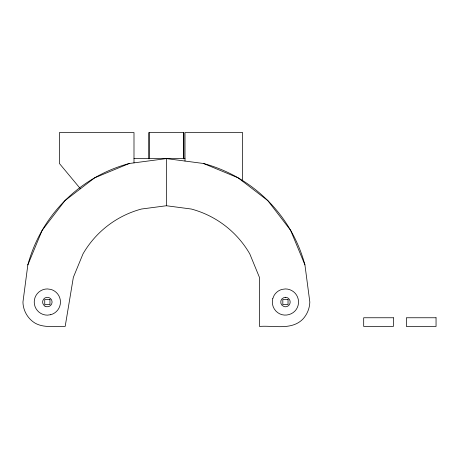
<?xml version="1.0" encoding="UTF-8"?>
<svg xmlns="http://www.w3.org/2000/svg" width="459" height="459" viewBox="0 0 459 459"><rect width="100%" height="100%" fill="white"/><g stroke="black" fill="none" stroke-linecap="round" stroke-linejoin="round"><path stroke-width="0.69" d="M149.026 158.848L149.026 132.559L183.755 132.559L183.755 158.848M27.838 264.918L22.95 302.045C23.093 310.634 27.781 318.753 35.148 323.176C44.339 328.271 55.183 325.913 65.178 326.441L73.348 277.345L82.993 253.896A96.298 96.298 0 0 1 141.464 209.029L166.387 205.747L191.311 209.029A96.298 96.298 0 0 1 249.788 253.896L259.427 277.345L259.467 326.441C273.702 325.213 291.201 330.612 302.682 319.298C307.1 314.616 309.641 308.482 309.825 302.045L304.937 264.918L290.61 230.326L267.815 200.617L238.106 177.822L203.515 163.496L166.387 158.607L129.266 163.496L94.669 177.822L64.96 200.617L42.165 230.326L27.838 264.918A143.438 143.438 0 0 1 129.266 163.496M242.14 180.915L242.639 177.822L242.639 132.559L185 132.559L185 161.057M133.994 158.613L185 158.613M80.428 188.752L59.412 163.496L59.412 132.559L133.994 132.559L133.994 162.87M183.755 132.559L183.755 158.768M166.387 158.607L166.387 205.747M149.02 132.559L149.02 158.768M203.515 163.496A143.438 143.438 0 0 1 304.937 264.918M272.766 298.648L272.319 302.045A13.11 13.11 0 0 0 282.033 314.708C286.514 315.826 291.379 314.524 294.701 311.317A13.11 13.11 0 0 0 285.429 288.935L282.033 289.382A13.11 13.11 0 0 0 274.075 295.487L272.766 298.648M50.742 314.708L47.346 315.155A13.11 13.11 0 0 1 34.236 302.045A13.11 13.11 0 0 1 47.346 288.935L50.742 289.382A13.11 13.11 0 0 1 50.742 314.708M285.429 297.294L284.201 297.461A4.751 4.751 0 0 0 284.201 306.629L285.429 306.79A4.751 4.751 0 0 0 290.174 302.045A4.751 4.751 0 0 0 285.429 297.294M49.951 299.44L44.741 299.44L44.741 304.65L49.951 304.65L49.951 299.44M288.034 299.44L282.824 299.44L282.824 304.65L288.034 304.65L288.034 299.44M393.38 317.76L363.689 317.76L363.689 326.441L393.38 326.441L393.38 317.76M436.05 317.76L406.353 317.76L406.353 326.441L436.05 326.441L436.05 317.76M44.976 306.159A4.751 4.751 0 0 0 52.096 302.045A4.751 4.751 0 0 0 44.976 297.931A4.751 4.751 0 0 0 44.976 306.159"/></g></svg>
